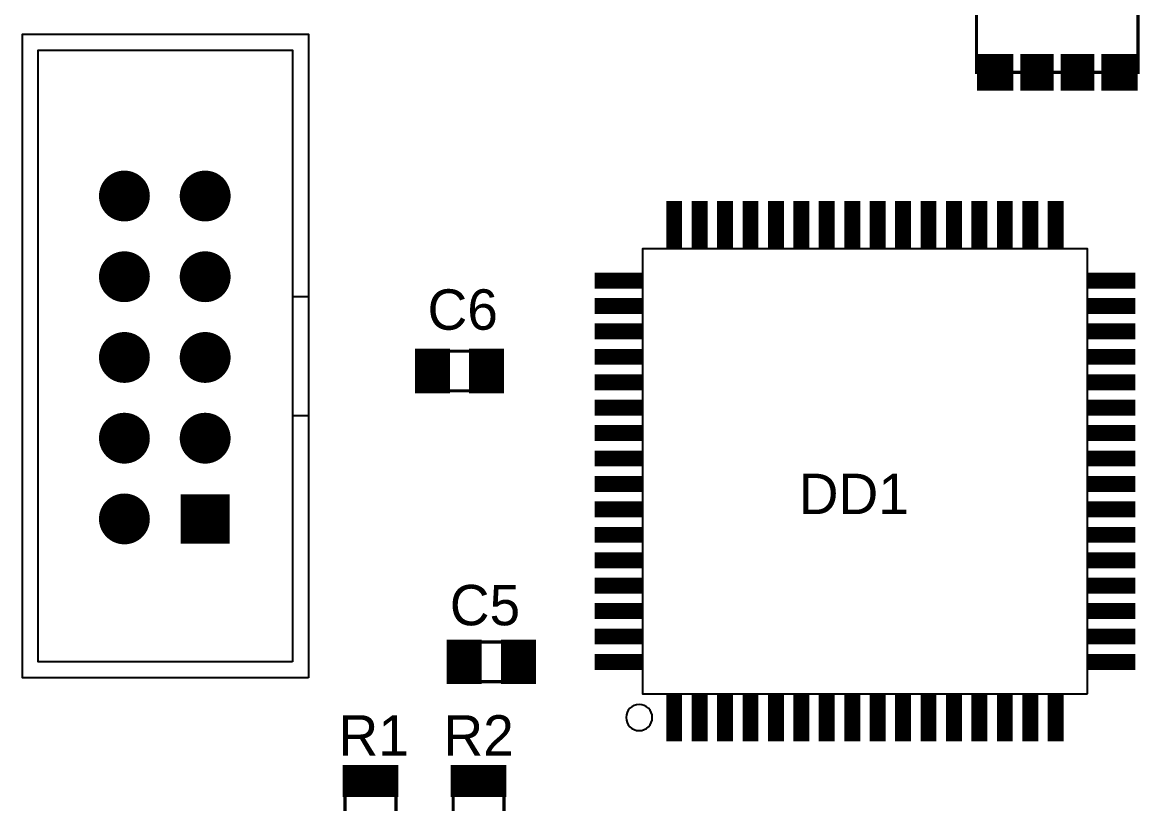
# Model space of a CAD drawing. Extents: x 25 to 880, y 8 to 306.
# Drawn here: x 113.61 to 157.53, y 163.38 to 194.11 of the extents above; entities that cross this region are included whole.
import ezdxf
from ezdxf.enums import TextEntityAlignment as Align

# ---------------------------------------------------------------- set-up
doc = ezdxf.new("R2010")
doc.units = 0
doc.header["$MEASUREMENT"] = 0
doc.layers.add('TOP', color=7, linetype='Continuous')
doc.layers.add('TOP_PIN', color=7, linetype='Continuous')

msp = doc.modelspace()

# ---------------------------------------------------------------- linework, layer by layer
at = {"layer": 'TOP', "const_width": 0.125}
for points in [[(151.1196, 196.1466), (157.4696, 196.1466), (157.4696, 192.1466), (151.1196, 192.1466)], [(132.0446, 181.1779), (132.0446, 179.6154), (129.5446, 179.6154), (129.5446, 181.1779)], [(133.2946, 169.7404), (133.2946, 168.1779), (130.7946, 168.1779), (130.7946, 169.7404)], [(128.2946, 160.4591), (126.2946, 160.4591), (126.2946, 164.3341), (128.2946, 164.3341)], [(132.5446, 160.4591), (130.5446, 160.4591), (130.5446, 164.3341), (132.5446, 164.3341)]]:
    msp.add_lwpolyline(points, close=True, dxfattribs=at)
at = {"layer": 'TOP'}
for points in [[(124.8571, 168.3304), (113.6071, 168.3304), (113.6071, 193.6429), (124.8571, 193.6429)], [(124.2321, 168.9554), (114.2321, 168.9554), (114.2321, 193.0179), (124.2321, 193.0179)], [(155.4821, 167.7054), (155.4821, 185.2054), (137.9821, 185.2054), (137.9821, 167.7054)], [(121.5921, 175.3654), (121.5921, 173.7754), (120.0021, 173.7754), (120.0021, 175.3654)]]:
    msp.add_lwpolyline(points, close=True, dxfattribs=at)
for points in [[(118.4121, 187.2904, 1), (116.8221, 187.2904, 1)], [(121.5921, 187.2904, 1), (120.0021, 187.2904, 1)], [(118.4121, 184.1104, 1), (116.8221, 184.1104, 1)], [(121.5921, 184.1104, 1), (120.0021, 184.1104, 1)], [(118.4121, 180.9304, 1), (116.8221, 180.9304, 1)], [(121.5921, 180.9304, 1), (120.0021, 180.9304, 1)], [(118.4121, 177.7504, 1), (116.8221, 177.7504, 1)], [(121.5921, 177.7504, 1), (120.0021, 177.7504, 1)], [(118.4121, 174.5704, 1), (116.8221, 174.5704, 1)], [(138.3721, 166.7679, 1), (137.3421, 166.7679, 1)]]:
    msp.add_lwpolyline(points, format="xyb", close=True, dxfattribs=at)
for points in [[(124.2321, 183.3304), (124.8571, 183.3304)], [(124.2321, 178.6429), (124.8571, 178.6429)]]:
    msp.add_lwpolyline(points, dxfattribs=at)
at = {"layer": 'TOP_PIN', "const_width": 0.125}
for points in [[(151.1946, 191.4904), (151.1946, 192.8029), (152.5071, 192.8029), (152.5071, 191.4904)], [(152.9071, 191.4904), (152.9071, 192.8029), (154.0946, 192.8029), (154.0946, 191.4904)], [(154.4946, 191.4904), (154.4946, 192.8029), (155.6821, 192.8029), (155.6821, 191.4904)], [(156.0821, 191.4904), (156.0821, 192.8029), (157.3946, 192.8029), (157.3946, 191.4904)], [(138.9821, 185.2679), (138.9821, 187.0179), (139.4821, 187.0179), (139.4821, 185.2679)], [(139.9821, 185.2679), (139.9821, 187.0179), (140.4821, 187.0179), (140.4821, 185.2679)], [(140.9821, 185.2679), (140.9821, 187.0179), (141.4821, 187.0179), (141.4821, 185.2679)], [(141.9821, 185.2679), (141.9821, 187.0179), (142.4821, 187.0179), (142.4821, 185.2679)], [(142.9821, 185.2679), (142.9821, 187.0179), (143.4821, 187.0179), (143.4821, 185.2679)], [(143.9821, 185.2679), (143.9821, 187.0179), (144.4821, 187.0179), (144.4821, 185.2679)], [(144.9821, 185.2679), (144.9821, 187.0179), (145.4821, 187.0179), (145.4821, 185.2679)], [(145.9821, 185.2679), (145.9821, 187.0179), (146.4821, 187.0179), (146.4821, 185.2679)], [(146.9821, 185.2679), (146.9821, 187.0179), (147.4821, 187.0179), (147.4821, 185.2679)], [(147.9821, 185.2679), (147.9821, 187.0179), (148.4821, 187.0179), (148.4821, 185.2679)], [(148.9821, 185.2679), (148.9821, 187.0179), (149.4821, 187.0179), (149.4821, 185.2679)], [(149.9821, 185.2679), (149.9821, 187.0179), (150.4821, 187.0179), (150.4821, 185.2679)], [(150.9821, 185.2679), (150.9821, 187.0179), (151.4821, 187.0179), (151.4821, 185.2679)], [(151.9821, 185.2679), (151.9821, 187.0179), (152.4821, 187.0179), (152.4821, 185.2679)], [(152.9821, 185.2679), (152.9821, 187.0179), (153.4821, 187.0179), (153.4821, 185.2679)], [(153.9821, 185.2679), (153.9821, 187.0179), (154.4821, 187.0179), (154.4821, 185.2679)], [(136.1696, 183.7054), (136.1696, 184.2054), (137.9196, 184.2054), (137.9196, 183.7054)], [(155.5446, 183.7054), (155.5446, 184.2054), (157.2946, 184.2054), (157.2946, 183.7054)], [(136.1696, 182.7054), (136.1696, 183.2054), (137.9196, 183.2054), (137.9196, 182.7054)], [(155.5446, 182.7054), (155.5446, 183.2054), (157.2946, 183.2054), (157.2946, 182.7054)], [(136.1696, 181.7054), (136.1696, 182.2054), (137.9196, 182.2054), (137.9196, 181.7054)], [(155.5446, 181.7054), (155.5446, 182.2054), (157.2946, 182.2054), (157.2946, 181.7054)], [(129.1071, 179.5841), (129.1071, 181.2091), (130.3571, 181.2091), (130.3571, 179.5841)], [(131.2321, 179.5841), (131.2321, 181.2091), (132.4821, 181.2091), (132.4821, 179.5841)], [(136.1696, 180.7054), (136.1696, 181.2054), (137.9196, 181.2054), (137.9196, 180.7054)], [(155.5446, 180.7054), (155.5446, 181.2054), (157.2946, 181.2054), (157.2946, 180.7054)], [(136.1696, 179.7054), (136.1696, 180.2054), (137.9196, 180.2054), (137.9196, 179.7054)], [(155.5446, 179.7054), (155.5446, 180.2054), (157.2946, 180.2054), (157.2946, 179.7054)], [(136.1696, 178.7054), (136.1696, 179.2054), (137.9196, 179.2054), (137.9196, 178.7054)], [(155.5446, 178.7054), (155.5446, 179.2054), (157.2946, 179.2054), (157.2946, 178.7054)], [(136.1696, 177.7054), (136.1696, 178.2054), (137.9196, 178.2054), (137.9196, 177.7054)], [(155.5446, 177.7054), (155.5446, 178.2054), (157.2946, 178.2054), (157.2946, 177.7054)], [(136.1696, 176.7054), (136.1696, 177.2054), (137.9196, 177.2054), (137.9196, 176.7054)], [(155.5446, 176.7054), (155.5446, 177.2054), (157.2946, 177.2054), (157.2946, 176.7054)], [(136.1696, 175.7054), (136.1696, 176.2054), (137.9196, 176.2054), (137.9196, 175.7054)], [(155.5446, 175.7054), (155.5446, 176.2054), (157.2946, 176.2054), (157.2946, 175.7054)], [(119.8884, 173.6741), (119.8884, 175.4866), (121.7009, 175.4866), (121.7009, 173.6741)], [(136.1696, 174.7054), (136.1696, 175.2054), (137.9196, 175.2054), (137.9196, 174.7054)], [(155.5446, 174.7054), (155.5446, 175.2054), (157.2946, 175.2054), (157.2946, 174.7054)], [(136.1696, 173.7054), (136.1696, 174.2054), (137.9196, 174.2054), (137.9196, 173.7054)], [(155.5446, 173.7054), (155.5446, 174.2054), (157.2946, 174.2054), (157.2946, 173.7054)], [(136.1696, 172.7054), (136.1696, 173.2054), (137.9196, 173.2054), (137.9196, 172.7054)], [(155.5446, 172.7054), (155.5446, 173.2054), (157.2946, 173.2054), (157.2946, 172.7054)], [(136.1696, 171.7054), (136.1696, 172.2054), (137.9196, 172.2054), (137.9196, 171.7054)], [(155.5446, 171.7054), (155.5446, 172.2054), (157.2946, 172.2054), (157.2946, 171.7054)], [(136.1696, 170.7054), (136.1696, 171.2054), (137.9196, 171.2054), (137.9196, 170.7054)], [(155.5446, 170.7054), (155.5446, 171.2054), (157.2946, 171.2054), (157.2946, 170.7054)], [(136.1696, 169.7054), (136.1696, 170.2054), (137.9196, 170.2054), (137.9196, 169.7054)], [(155.5446, 169.7054), (155.5446, 170.2054), (157.2946, 170.2054), (157.2946, 169.7054)], [(130.3571, 168.1466), (130.3571, 169.7716), (131.6071, 169.7716), (131.6071, 168.1466)], [(132.4821, 168.1466), (132.4821, 169.7716), (133.7321, 169.7716), (133.7321, 168.1466)], [(136.1696, 168.7054), (136.1696, 169.2054), (137.9196, 169.2054), (137.9196, 168.7054)], [(155.5446, 168.7054), (155.5446, 169.2054), (157.2946, 169.2054), (157.2946, 168.7054)], [(138.9821, 165.8929), (138.9821, 167.6429), (139.4821, 167.6429), (139.4821, 165.8929)], [(139.9821, 165.8929), (139.9821, 167.6429), (140.4821, 167.6429), (140.4821, 165.8929)], [(140.9821, 165.8929), (140.9821, 167.6429), (141.4821, 167.6429), (141.4821, 165.8929)], [(141.9821, 165.8929), (141.9821, 167.6429), (142.4821, 167.6429), (142.4821, 165.8929)], [(142.9821, 165.8929), (142.9821, 167.6429), (143.4821, 167.6429), (143.4821, 165.8929)], [(143.9821, 165.8929), (143.9821, 167.6429), (144.4821, 167.6429), (144.4821, 165.8929)], [(144.9821, 165.8929), (144.9821, 167.6429), (145.4821, 167.6429), (145.4821, 165.8929)], [(145.9821, 165.8929), (145.9821, 167.6429), (146.4821, 167.6429), (146.4821, 165.8929)], [(146.9821, 165.8929), (146.9821, 167.6429), (147.4821, 167.6429), (147.4821, 165.8929)], [(147.9821, 165.8929), (147.9821, 167.6429), (148.4821, 167.6429), (148.4821, 165.8929)], [(148.9821, 165.8929), (148.9821, 167.6429), (149.4821, 167.6429), (149.4821, 165.8929)], [(149.9821, 165.8929), (149.9821, 167.6429), (150.4821, 167.6429), (150.4821, 165.8929)], [(150.9821, 165.8929), (150.9821, 167.6429), (151.4821, 167.6429), (151.4821, 165.8929)], [(151.9821, 165.8929), (151.9821, 167.6429), (152.4821, 167.6429), (152.4821, 165.8929)], [(152.9821, 165.8929), (152.9821, 167.6429), (153.4821, 167.6429), (153.4821, 165.8929)], [(153.9821, 165.8929), (153.9821, 167.6429), (154.4821, 167.6429), (154.4821, 165.8929)], [(126.2634, 163.7091), (126.2634, 164.8341), (128.3259, 164.8341), (128.3259, 163.7091)], [(130.5134, 163.7091), (130.5134, 164.8341), (132.5759, 164.8341), (132.5759, 163.7091)]]:
    msp.add_lwpolyline(points, close=True, dxfattribs=at)
for points in [[(151.1946, 192.7679), (152.5071, 192.7679)], [(151.1946, 192.6429), (152.5071, 192.6429)], [(151.1946, 192.5179), (152.5071, 192.5179)], [(151.1946, 192.3929), (152.5071, 192.3929)], [(152.9071, 192.7679), (154.0946, 192.7679)], [(152.9071, 192.6429), (154.0946, 192.6429)], [(152.9071, 192.5179), (154.0946, 192.5179)], [(152.9071, 192.3929), (154.0946, 192.3929)], [(154.4946, 192.7679), (155.6821, 192.7679)], [(154.4946, 192.6429), (155.6821, 192.6429)], [(154.4946, 192.5179), (155.6821, 192.5179)], [(154.4946, 192.3929), (155.6821, 192.3929)], [(156.0821, 192.7679), (157.3946, 192.7679)], [(156.0821, 192.6429), (157.3946, 192.6429)], [(156.0821, 192.5179), (157.3946, 192.5179)], [(156.0821, 192.3929), (157.3946, 192.3929)], [(151.1946, 192.2679), (152.5071, 192.2679)], [(151.1946, 192.1429), (152.5071, 192.1429)], [(151.1946, 192.0179), (152.5071, 192.0179)], [(151.1946, 191.8929), (152.5071, 191.8929)], [(152.9071, 192.2679), (154.0946, 192.2679)], [(152.9071, 192.1429), (154.0946, 192.1429)], [(152.9071, 192.0179), (154.0946, 192.0179)], [(152.9071, 191.8929), (154.0946, 191.8929)], [(154.4946, 192.2679), (155.6821, 192.2679)], [(154.4946, 192.1429), (155.6821, 192.1429)], [(154.4946, 192.0179), (155.6821, 192.0179)], [(154.4946, 191.8929), (155.6821, 191.8929)], [(156.0821, 192.2679), (157.3946, 192.2679)], [(156.0821, 192.1429), (157.3946, 192.1429)], [(156.0821, 192.0179), (157.3946, 192.0179)], [(156.0821, 191.8929), (157.3946, 191.8929)], [(151.1946, 191.7679), (152.5071, 191.7679)], [(151.1946, 191.6429), (152.5071, 191.6429)], [(151.1946, 191.5179), (152.5071, 191.5179)], [(152.9071, 191.7679), (154.0946, 191.7679)], [(152.9071, 191.6429), (154.0946, 191.6429)], [(152.9071, 191.5179), (154.0946, 191.5179)], [(154.4946, 191.7679), (155.6821, 191.7679)], [(154.4946, 191.6429), (155.6821, 191.6429)], [(154.4946, 191.5179), (155.6821, 191.5179)], [(156.0821, 191.7679), (157.3946, 191.7679)], [(156.0821, 191.6429), (157.3946, 191.6429)], [(156.0821, 191.5179), (157.3946, 191.5179)], [(117.0409, 188.0179), (118.1984, 188.0179)], [(117.2534, 188.1429), (117.9859, 188.1429)], [(120.2159, 188.0179), (121.3734, 188.0179)], [(120.4284, 188.1429), (121.1609, 188.1429)], [(116.7134, 187.5179), (118.5259, 187.5179)], [(116.7559, 187.6429), (118.4834, 187.6429)], [(116.8196, 187.7679), (118.4196, 187.7679)], [(116.9109, 187.8929), (118.3284, 187.8929)], [(119.8884, 187.5179), (121.7009, 187.5179)], [(119.9309, 187.6429), (121.6584, 187.6429)], [(119.9946, 187.7679), (121.5946, 187.7679)], [(120.0859, 187.8929), (121.5034, 187.8929)], [(116.6834, 187.2679), (118.5559, 187.2679)], [(116.6896, 187.3929), (118.5496, 187.3929)], [(116.6934, 187.1429), (118.5459, 187.1429)], [(119.8584, 187.2679), (121.7309, 187.2679)], [(119.8646, 187.3929), (121.7246, 187.3929)], [(119.8684, 187.1429), (121.7209, 187.1429)], [(116.7196, 187.0179), (118.5196, 187.0179)], [(116.7671, 186.8929), (118.4721, 186.8929)], [(116.8346, 186.7679), (118.4046, 186.7679)], [(116.9334, 186.6429), (118.3059, 186.6429)], [(119.8946, 187.0179), (121.6946, 187.0179)], [(119.9421, 186.8929), (121.6471, 186.8929)], [(120.0096, 186.7679), (121.5796, 186.7679)], [(120.1084, 186.6429), (121.4809, 186.6429)], [(138.9821, 187.0179), (139.4821, 187.0179)], [(138.9821, 186.8929), (139.4821, 186.8929)], [(138.9821, 186.7679), (139.4821, 186.7679)], [(138.9821, 186.6429), (139.4821, 186.6429)], [(139.9821, 187.0179), (140.4821, 187.0179)], [(139.9821, 186.8929), (140.4821, 186.8929)], [(139.9821, 186.7679), (140.4821, 186.7679)], [(139.9821, 186.6429), (140.4821, 186.6429)], [(140.9821, 187.0179), (141.4821, 187.0179)], [(140.9821, 186.8929), (141.4821, 186.8929)], [(140.9821, 186.7679), (141.4821, 186.7679)], [(140.9821, 186.6429), (141.4821, 186.6429)], [(141.9821, 187.0179), (142.4821, 187.0179)], [(141.9821, 186.8929), (142.4821, 186.8929)], [(141.9821, 186.7679), (142.4821, 186.7679)], [(141.9821, 186.6429), (142.4821, 186.6429)], [(142.9821, 187.0179), (143.4821, 187.0179)], [(142.9821, 186.8929), (143.4821, 186.8929)], [(142.9821, 186.7679), (143.4821, 186.7679)], [(142.9821, 186.6429), (143.4821, 186.6429)], [(143.9821, 187.0179), (144.4821, 187.0179)], [(143.9821, 186.8929), (144.4821, 186.8929)], [(143.9821, 186.7679), (144.4821, 186.7679)], [(143.9821, 186.6429), (144.4821, 186.6429)], [(144.9821, 187.0179), (145.4821, 187.0179)], [(144.9821, 186.8929), (145.4821, 186.8929)], [(144.9821, 186.7679), (145.4821, 186.7679)], [(144.9821, 186.6429), (145.4821, 186.6429)], [(145.9821, 187.0179), (146.4821, 187.0179)], [(145.9821, 186.8929), (146.4821, 186.8929)], [(145.9821, 186.7679), (146.4821, 186.7679)], [(145.9821, 186.6429), (146.4821, 186.6429)], [(146.9821, 187.0179), (147.4821, 187.0179)], [(146.9821, 186.8929), (147.4821, 186.8929)], [(146.9821, 186.7679), (147.4821, 186.7679)], [(146.9821, 186.6429), (147.4821, 186.6429)], [(147.9821, 187.0179), (148.4821, 187.0179)], [(147.9821, 186.8929), (148.4821, 186.8929)], [(147.9821, 186.7679), (148.4821, 186.7679)], [(147.9821, 186.6429), (148.4821, 186.6429)], [(148.9821, 187.0179), (149.4821, 187.0179)], [(148.9821, 186.8929), (149.4821, 186.8929)], [(148.9821, 186.7679), (149.4821, 186.7679)], [(148.9821, 186.6429), (149.4821, 186.6429)], [(149.9821, 187.0179), (150.4821, 187.0179)], [(149.9821, 186.8929), (150.4821, 186.8929)], [(149.9821, 186.7679), (150.4821, 186.7679)], [(149.9821, 186.6429), (150.4821, 186.6429)], [(150.9821, 187.0179), (151.4821, 187.0179)], [(150.9821, 186.8929), (151.4821, 186.8929)], [(150.9821, 186.7679), (151.4821, 186.7679)], [(150.9821, 186.6429), (151.4821, 186.6429)], [(151.9821, 187.0179), (152.4821, 187.0179)], [(151.9821, 186.8929), (152.4821, 186.8929)], [(151.9821, 186.7679), (152.4821, 186.7679)], [(151.9821, 186.6429), (152.4821, 186.6429)], [(152.9821, 187.0179), (153.4821, 187.0179)], [(152.9821, 186.8929), (153.4821, 186.8929)], [(152.9821, 186.7679), (153.4821, 186.7679)], [(152.9821, 186.6429), (153.4821, 186.6429)], [(153.9821, 187.0179), (154.4821, 187.0179)], [(153.9821, 186.8929), (154.4821, 186.8929)], [(153.9821, 186.7679), (154.4821, 186.7679)], [(153.9821, 186.6429), (154.4821, 186.6429)], [(117.0746, 186.5179), (118.1646, 186.5179)], [(117.3184, 186.3929), (117.9209, 186.3929)], [(120.2496, 186.5179), (121.3396, 186.5179)], [(120.4934, 186.3929), (121.0959, 186.3929)], [(138.9821, 186.5179), (139.4821, 186.5179)], [(138.9821, 186.3929), (139.4821, 186.3929)], [(138.9821, 186.2679), (139.4821, 186.2679)], [(139.9821, 186.5179), (140.4821, 186.5179)], [(139.9821, 186.3929), (140.4821, 186.3929)], [(139.9821, 186.2679), (140.4821, 186.2679)], [(140.9821, 186.5179), (141.4821, 186.5179)], [(140.9821, 186.3929), (141.4821, 186.3929)], [(140.9821, 186.2679), (141.4821, 186.2679)], [(141.9821, 186.5179), (142.4821, 186.5179)], [(141.9821, 186.3929), (142.4821, 186.3929)], [(141.9821, 186.2679), (142.4821, 186.2679)], [(142.9821, 186.5179), (143.4821, 186.5179)], [(142.9821, 186.3929), (143.4821, 186.3929)], [(142.9821, 186.2679), (143.4821, 186.2679)], [(143.9821, 186.5179), (144.4821, 186.5179)], [(143.9821, 186.3929), (144.4821, 186.3929)], [(143.9821, 186.2679), (144.4821, 186.2679)], [(144.9821, 186.5179), (145.4821, 186.5179)], [(144.9821, 186.3929), (145.4821, 186.3929)], [(144.9821, 186.2679), (145.4821, 186.2679)], [(145.9821, 186.5179), (146.4821, 186.5179)], [(145.9821, 186.3929), (146.4821, 186.3929)], [(145.9821, 186.2679), (146.4821, 186.2679)], [(146.9821, 186.5179), (147.4821, 186.5179)], [(146.9821, 186.3929), (147.4821, 186.3929)], [(146.9821, 186.2679), (147.4821, 186.2679)], [(147.9821, 186.5179), (148.4821, 186.5179)], [(147.9821, 186.3929), (148.4821, 186.3929)], [(147.9821, 186.2679), (148.4821, 186.2679)], [(148.9821, 186.5179), (149.4821, 186.5179)], [(148.9821, 186.3929), (149.4821, 186.3929)], [(148.9821, 186.2679), (149.4821, 186.2679)], [(149.9821, 186.5179), (150.4821, 186.5179)], [(149.9821, 186.3929), (150.4821, 186.3929)], [(149.9821, 186.2679), (150.4821, 186.2679)], [(150.9821, 186.5179), (151.4821, 186.5179)], [(150.9821, 186.3929), (151.4821, 186.3929)], [(150.9821, 186.2679), (151.4821, 186.2679)], [(151.9821, 186.5179), (152.4821, 186.5179)], [(151.9821, 186.3929), (152.4821, 186.3929)], [(151.9821, 186.2679), (152.4821, 186.2679)], [(152.9821, 186.5179), (153.4821, 186.5179)], [(152.9821, 186.3929), (153.4821, 186.3929)], [(152.9821, 186.2679), (153.4821, 186.2679)], [(153.9821, 186.5179), (154.4821, 186.5179)], [(153.9821, 186.3929), (154.4821, 186.3929)], [(153.9821, 186.2679), (154.4821, 186.2679)], [(138.9821, 186.1429), (139.4821, 186.1429)], [(138.9821, 186.0179), (139.4821, 186.0179)], [(138.9821, 185.8929), (139.4821, 185.8929)], [(138.9821, 185.7679), (139.4821, 185.7679)], [(139.9821, 186.1429), (140.4821, 186.1429)], [(139.9821, 186.0179), (140.4821, 186.0179)], [(139.9821, 185.8929), (140.4821, 185.8929)], [(139.9821, 185.7679), (140.4821, 185.7679)], [(140.9821, 186.1429), (141.4821, 186.1429)], [(140.9821, 186.0179), (141.4821, 186.0179)], [(140.9821, 185.8929), (141.4821, 185.8929)], [(140.9821, 185.7679), (141.4821, 185.7679)], [(141.9821, 186.1429), (142.4821, 186.1429)], [(141.9821, 186.0179), (142.4821, 186.0179)], [(141.9821, 185.8929), (142.4821, 185.8929)], [(141.9821, 185.7679), (142.4821, 185.7679)], [(142.9821, 186.1429), (143.4821, 186.1429)], [(142.9821, 186.0179), (143.4821, 186.0179)], [(142.9821, 185.8929), (143.4821, 185.8929)], [(142.9821, 185.7679), (143.4821, 185.7679)], [(143.9821, 186.1429), (144.4821, 186.1429)], [(143.9821, 186.0179), (144.4821, 186.0179)], [(143.9821, 185.8929), (144.4821, 185.8929)], [(143.9821, 185.7679), (144.4821, 185.7679)], [(144.9821, 186.1429), (145.4821, 186.1429)], [(144.9821, 186.0179), (145.4821, 186.0179)], [(144.9821, 185.8929), (145.4821, 185.8929)], [(144.9821, 185.7679), (145.4821, 185.7679)], [(145.9821, 186.1429), (146.4821, 186.1429)], [(145.9821, 186.0179), (146.4821, 186.0179)], [(145.9821, 185.8929), (146.4821, 185.8929)], [(145.9821, 185.7679), (146.4821, 185.7679)], [(146.9821, 186.1429), (147.4821, 186.1429)], [(146.9821, 186.0179), (147.4821, 186.0179)], [(146.9821, 185.8929), (147.4821, 185.8929)], [(146.9821, 185.7679), (147.4821, 185.7679)], [(147.9821, 186.1429), (148.4821, 186.1429)], [(147.9821, 186.0179), (148.4821, 186.0179)], [(147.9821, 185.8929), (148.4821, 185.8929)], [(147.9821, 185.7679), (148.4821, 185.7679)], [(148.9821, 186.1429), (149.4821, 186.1429)], [(148.9821, 186.0179), (149.4821, 186.0179)], [(148.9821, 185.8929), (149.4821, 185.8929)], [(148.9821, 185.7679), (149.4821, 185.7679)], [(149.9821, 186.1429), (150.4821, 186.1429)], [(149.9821, 186.0179), (150.4821, 186.0179)], [(149.9821, 185.8929), (150.4821, 185.8929)], [(149.9821, 185.7679), (150.4821, 185.7679)], [(150.9821, 186.1429), (151.4821, 186.1429)], [(150.9821, 186.0179), (151.4821, 186.0179)], [(150.9821, 185.8929), (151.4821, 185.8929)], [(150.9821, 185.7679), (151.4821, 185.7679)], [(151.9821, 186.1429), (152.4821, 186.1429)], [(151.9821, 186.0179), (152.4821, 186.0179)], [(151.9821, 185.8929), (152.4821, 185.8929)], [(151.9821, 185.7679), (152.4821, 185.7679)], [(152.9821, 186.1429), (153.4821, 186.1429)], [(152.9821, 186.0179), (153.4821, 186.0179)], [(152.9821, 185.8929), (153.4821, 185.8929)], [(152.9821, 185.7679), (153.4821, 185.7679)], [(153.9821, 186.1429), (154.4821, 186.1429)], [(153.9821, 186.0179), (154.4821, 186.0179)], [(153.9821, 185.8929), (154.4821, 185.8929)], [(153.9821, 185.7679), (154.4821, 185.7679)], [(138.9821, 185.6429), (139.4821, 185.6429)], [(138.9821, 185.5179), (139.4821, 185.5179)], [(138.9821, 185.3929), (139.4821, 185.3929)], [(139.9821, 185.6429), (140.4821, 185.6429)], [(139.9821, 185.5179), (140.4821, 185.5179)], [(139.9821, 185.3929), (140.4821, 185.3929)], [(140.9821, 185.6429), (141.4821, 185.6429)], [(140.9821, 185.5179), (141.4821, 185.5179)], [(140.9821, 185.3929), (141.4821, 185.3929)], [(141.9821, 185.6429), (142.4821, 185.6429)], [(141.9821, 185.5179), (142.4821, 185.5179)], [(141.9821, 185.3929), (142.4821, 185.3929)], [(142.9821, 185.6429), (143.4821, 185.6429)], [(142.9821, 185.5179), (143.4821, 185.5179)], [(142.9821, 185.3929), (143.4821, 185.3929)], [(143.9821, 185.6429), (144.4821, 185.6429)], [(143.9821, 185.5179), (144.4821, 185.5179)], [(143.9821, 185.3929), (144.4821, 185.3929)], [(144.9821, 185.6429), (145.4821, 185.6429)], [(144.9821, 185.5179), (145.4821, 185.5179)], [(144.9821, 185.3929), (145.4821, 185.3929)], [(145.9821, 185.6429), (146.4821, 185.6429)], [(145.9821, 185.5179), (146.4821, 185.5179)], [(145.9821, 185.3929), (146.4821, 185.3929)], [(146.9821, 185.6429), (147.4821, 185.6429)], [(146.9821, 185.5179), (147.4821, 185.5179)], [(146.9821, 185.3929), (147.4821, 185.3929)], [(147.9821, 185.6429), (148.4821, 185.6429)], [(147.9821, 185.5179), (148.4821, 185.5179)], [(147.9821, 185.3929), (148.4821, 185.3929)], [(148.9821, 185.6429), (149.4821, 185.6429)], [(148.9821, 185.5179), (149.4821, 185.5179)], [(148.9821, 185.3929), (149.4821, 185.3929)], [(149.9821, 185.6429), (150.4821, 185.6429)], [(149.9821, 185.5179), (150.4821, 185.5179)], [(149.9821, 185.3929), (150.4821, 185.3929)], [(150.9821, 185.6429), (151.4821, 185.6429)], [(150.9821, 185.5179), (151.4821, 185.5179)], [(150.9821, 185.3929), (151.4821, 185.3929)], [(151.9821, 185.6429), (152.4821, 185.6429)], [(151.9821, 185.5179), (152.4821, 185.5179)], [(151.9821, 185.3929), (152.4821, 185.3929)], [(152.9821, 185.6429), (153.4821, 185.6429)], [(152.9821, 185.5179), (153.4821, 185.5179)], [(152.9821, 185.3929), (153.4821, 185.3929)], [(153.9821, 185.6429), (154.4821, 185.6429)], [(153.9821, 185.5179), (154.4821, 185.5179)], [(153.9821, 185.3929), (154.4821, 185.3929)], [(117.1121, 184.8929), (118.1271, 184.8929)], [(117.4046, 185.0179), (117.8346, 185.0179)], [(120.2871, 184.8929), (121.3021, 184.8929)], [(120.5796, 185.0179), (121.0096, 185.0179)], [(138.9821, 185.2679), (139.4821, 185.2679)], [(139.9821, 185.2679), (140.4821, 185.2679)], [(140.9821, 185.2679), (141.4821, 185.2679)], [(141.9821, 185.2679), (142.4821, 185.2679)], [(142.9821, 185.2679), (143.4821, 185.2679)], [(143.9821, 185.2679), (144.4821, 185.2679)], [(144.9821, 185.2679), (145.4821, 185.2679)], [(145.9821, 185.2679), (146.4821, 185.2679)], [(146.9821, 185.2679), (147.4821, 185.2679)], [(147.9821, 185.2679), (148.4821, 185.2679)], [(148.9821, 185.2679), (149.4821, 185.2679)], [(149.9821, 185.2679), (150.4821, 185.2679)], [(150.9821, 185.2679), (151.4821, 185.2679)], [(151.9821, 185.2679), (152.4821, 185.2679)], [(152.9821, 185.2679), (153.4821, 185.2679)], [(153.9821, 185.2679), (154.4821, 185.2679)], [(116.7784, 184.5179), (118.4609, 184.5179)], [(116.8521, 184.6429), (118.3871, 184.6429)], [(116.9571, 184.7679), (118.2821, 184.7679)], [(119.9534, 184.5179), (121.6359, 184.5179)], [(120.0271, 184.6429), (121.5621, 184.6429)], [(120.1321, 184.7679), (121.4571, 184.7679)], [(116.6834, 184.1429), (118.5559, 184.1429)], [(116.6871, 184.0179), (118.5521, 184.0179)], [(116.6971, 184.2679), (118.5421, 184.2679)], [(116.7284, 184.3929), (118.5109, 184.3929)], [(119.8584, 184.1429), (121.7309, 184.1429)], [(119.8621, 184.0179), (121.7271, 184.0179)], [(119.8721, 184.2679), (121.7171, 184.2679)], [(119.9034, 184.3929), (121.6859, 184.3929)], [(136.1696, 184.1429), (137.9196, 184.1429)], [(136.1696, 184.0179), (137.9196, 184.0179)], [(155.5446, 184.1429), (157.2946, 184.1429)], [(155.5446, 184.0179), (157.2946, 184.0179)], [(116.7071, 183.8929), (118.5321, 183.8929)], [(116.7459, 183.7679), (118.4934, 183.7679)], [(116.8046, 183.6429), (118.4346, 183.6429)], [(119.8821, 183.8929), (121.7071, 183.8929)], [(119.9209, 183.7679), (121.6684, 183.7679)], [(119.9796, 183.6429), (121.6096, 183.6429)], [(136.1696, 183.8929), (137.9196, 183.8929)], [(136.1696, 183.7679), (137.9196, 183.7679)], [(155.5446, 183.8929), (157.2946, 183.8929)], [(155.5446, 183.7679), (157.2946, 183.7679)], [(116.8896, 183.5179), (118.3496, 183.5179)], [(117.0109, 183.3929), (118.2284, 183.3929)], [(117.1984, 183.2679), (118.0409, 183.2679)], [(120.0646, 183.5179), (121.5246, 183.5179)], [(120.1859, 183.3929), (121.4034, 183.3929)], [(120.3734, 183.2679), (121.2159, 183.2679)], [(136.1696, 183.1429), (137.9196, 183.1429)], [(155.5446, 183.1429), (157.2946, 183.1429)], [(136.1696, 183.0179), (137.9196, 183.0179)], [(136.1696, 182.8929), (137.9196, 182.8929)], [(136.1696, 182.7679), (137.9196, 182.7679)], [(155.5446, 183.0179), (157.2946, 183.0179)], [(155.5446, 182.8929), (157.2946, 182.8929)], [(155.5446, 182.7679), (157.2946, 182.7679)], [(136.1696, 182.1429), (137.9196, 182.1429)], [(136.1696, 182.0179), (137.9196, 182.0179)], [(136.1696, 181.8929), (137.9196, 181.8929)], [(155.5446, 182.1429), (157.2946, 182.1429)], [(155.5446, 182.0179), (157.2946, 182.0179)], [(155.5446, 181.8929), (157.2946, 181.8929)], [(116.8046, 181.3929), (118.4346, 181.3929)], [(116.8896, 181.5179), (118.3496, 181.5179)], [(117.0109, 181.6429), (118.2284, 181.6429)], [(117.1984, 181.7679), (118.0409, 181.7679)], [(119.9796, 181.3929), (121.6096, 181.3929)], [(120.0646, 181.5179), (121.5246, 181.5179)], [(120.1859, 181.6429), (121.4034, 181.6429)], [(120.3734, 181.7679), (121.2159, 181.7679)], [(136.1696, 181.7679), (137.9196, 181.7679)], [(155.5446, 181.7679), (157.2946, 181.7679)], [(116.6871, 181.0179), (118.5521, 181.0179)], [(116.7071, 181.1429), (118.5321, 181.1429)], [(116.7459, 181.2679), (118.4934, 181.2679)], [(119.8621, 181.0179), (121.7271, 181.0179)], [(119.8821, 181.1429), (121.7071, 181.1429)], [(119.9209, 181.2679), (121.6684, 181.2679)], [(129.1071, 181.1429), (130.3571, 181.1429)], [(129.1071, 181.0179), (130.3571, 181.0179)], [(131.2321, 181.1429), (132.4821, 181.1429)], [(131.2321, 181.0179), (132.4821, 181.0179)], [(136.1696, 181.1429), (137.9196, 181.1429)], [(136.1696, 181.0179), (137.9196, 181.0179)], [(155.5446, 181.1429), (157.2946, 181.1429)], [(155.5446, 181.0179), (157.2946, 181.0179)], [(116.6834, 180.8929), (118.5559, 180.8929)], [(116.6971, 180.7679), (118.5421, 180.7679)], [(116.7284, 180.6429), (118.5109, 180.6429)], [(116.7784, 180.5179), (118.4609, 180.5179)], [(119.8584, 180.8929), (121.7309, 180.8929)], [(119.8721, 180.7679), (121.7171, 180.7679)], [(119.9034, 180.6429), (121.6859, 180.6429)], [(119.9534, 180.5179), (121.6359, 180.5179)], [(129.1071, 180.8929), (130.3571, 180.8929)], [(129.1071, 180.7679), (130.3571, 180.7679)], [(129.1071, 180.6429), (130.3571, 180.6429)], [(129.1071, 180.5179), (130.3571, 180.5179)], [(131.2321, 180.8929), (132.4821, 180.8929)], [(131.2321, 180.7679), (132.4821, 180.7679)], [(131.2321, 180.6429), (132.4821, 180.6429)], [(131.2321, 180.5179), (132.4821, 180.5179)], [(136.1696, 180.8929), (137.9196, 180.8929)], [(136.1696, 180.7679), (137.9196, 180.7679)], [(155.5446, 180.8929), (157.2946, 180.8929)], [(155.5446, 180.7679), (157.2946, 180.7679)], [(116.8521, 180.3929), (118.3871, 180.3929)], [(116.9571, 180.2679), (118.2821, 180.2679)], [(117.1121, 180.1429), (118.1271, 180.1429)], [(120.0271, 180.3929), (121.5621, 180.3929)], [(120.1321, 180.2679), (121.4571, 180.2679)], [(120.2871, 180.1429), (121.3021, 180.1429)], [(129.1071, 180.3929), (130.3571, 180.3929)], [(129.1071, 180.2679), (130.3571, 180.2679)], [(129.1071, 180.1429), (130.3571, 180.1429)], [(131.2321, 180.3929), (132.4821, 180.3929)], [(131.2321, 180.2679), (132.4821, 180.2679)], [(131.2321, 180.1429), (132.4821, 180.1429)], [(136.1696, 180.1429), (137.9196, 180.1429)], [(155.5446, 180.1429), (157.2946, 180.1429)], [(117.4046, 180.0179), (117.8346, 180.0179)], [(120.5796, 180.0179), (121.0096, 180.0179)], [(129.1071, 180.0179), (130.3571, 180.0179)], [(129.1071, 179.8929), (130.3571, 179.8929)], [(129.1071, 179.7679), (130.3571, 179.7679)], [(129.1071, 179.6429), (130.3571, 179.6429)], [(131.2321, 180.0179), (132.4821, 180.0179)], [(131.2321, 179.8929), (132.4821, 179.8929)], [(131.2321, 179.7679), (132.4821, 179.7679)], [(131.2321, 179.6429), (132.4821, 179.6429)], [(136.1696, 180.0179), (137.9196, 180.0179)], [(136.1696, 179.8929), (137.9196, 179.8929)], [(136.1696, 179.7679), (137.9196, 179.7679)], [(155.5446, 180.0179), (157.2946, 180.0179)], [(155.5446, 179.8929), (157.2946, 179.8929)], [(155.5446, 179.7679), (157.2946, 179.7679)], [(136.1696, 179.1429), (137.9196, 179.1429)], [(136.1696, 179.0179), (137.9196, 179.0179)], [(136.1696, 178.8929), (137.9196, 178.8929)], [(136.1696, 178.7679), (137.9196, 178.7679)], [(155.5446, 179.1429), (157.2946, 179.1429)], [(155.5446, 179.0179), (157.2946, 179.0179)], [(155.5446, 178.8929), (157.2946, 178.8929)], [(155.5446, 178.7679), (157.2946, 178.7679)], [(116.9334, 178.3929), (118.3059, 178.3929)], [(117.0746, 178.5179), (118.1646, 178.5179)], [(117.3184, 178.6429), (117.9209, 178.6429)], [(120.1084, 178.3929), (121.4809, 178.3929)], [(120.2496, 178.5179), (121.3396, 178.5179)], [(120.4934, 178.6429), (121.0959, 178.6429)], [(116.6934, 177.8929), (118.5459, 177.8929)], [(116.7196, 178.0179), (118.5196, 178.0179)], [(116.7671, 178.1429), (118.4721, 178.1429)], [(116.8346, 178.2679), (118.4046, 178.2679)], [(119.8684, 177.8929), (121.7209, 177.8929)], [(119.8946, 178.0179), (121.6946, 178.0179)], [(119.9421, 178.1429), (121.6471, 178.1429)], [(120.0096, 178.2679), (121.5796, 178.2679)], [(136.1696, 178.1429), (137.9196, 178.1429)], [(136.1696, 178.0179), (137.9196, 178.0179)], [(136.1696, 177.8929), (137.9196, 177.8929)], [(155.5446, 178.1429), (157.2946, 178.1429)], [(155.5446, 178.0179), (157.2946, 178.0179)], [(155.5446, 177.8929), (157.2946, 177.8929)], [(116.6834, 177.7679), (118.5559, 177.7679)], [(116.6896, 177.6429), (118.5496, 177.6429)], [(116.7134, 177.5179), (118.5259, 177.5179)], [(119.8584, 177.7679), (121.7309, 177.7679)], [(119.8646, 177.6429), (121.7246, 177.6429)], [(119.8884, 177.5179), (121.7009, 177.5179)], [(136.1696, 177.7679), (137.9196, 177.7679)], [(155.5446, 177.7679), (157.2946, 177.7679)], [(116.7559, 177.3929), (118.4834, 177.3929)], [(116.8196, 177.2679), (118.4196, 177.2679)], [(116.9109, 177.1429), (118.3284, 177.1429)], [(117.0409, 177.0179), (118.1984, 177.0179)], [(119.9309, 177.3929), (121.6584, 177.3929)], [(119.9946, 177.2679), (121.5946, 177.2679)], [(120.0859, 177.1429), (121.5034, 177.1429)], [(120.2159, 177.0179), (121.3734, 177.0179)], [(136.1696, 177.1429), (137.9196, 177.1429)], [(136.1696, 177.0179), (137.9196, 177.0179)], [(155.5446, 177.1429), (157.2946, 177.1429)], [(155.5446, 177.0179), (157.2946, 177.0179)], [(117.2534, 176.8929), (117.9859, 176.8929)], [(120.4284, 176.8929), (121.1609, 176.8929)], [(136.1696, 176.8929), (137.9196, 176.8929)], [(136.1696, 176.7679), (137.9196, 176.7679)], [(155.5446, 176.8929), (157.2946, 176.8929)], [(155.5446, 176.7679), (157.2946, 176.7679)], [(136.1696, 176.1429), (137.9196, 176.1429)], [(155.5446, 176.1429), (157.2946, 176.1429)], [(136.1696, 176.0179), (137.9196, 176.0179)], [(136.1696, 175.8929), (137.9196, 175.8929)], [(136.1696, 175.7679), (137.9196, 175.7679)], [(155.5446, 176.0179), (157.2946, 176.0179)], [(155.5446, 175.8929), (157.2946, 175.8929)], [(155.5446, 175.7679), (157.2946, 175.7679)], [(116.9834, 175.2679), (118.2559, 175.2679)], [(117.1521, 175.3929), (118.0871, 175.3929)], [(119.8884, 175.3929), (121.7009, 175.3929)], [(119.8884, 175.2679), (121.7009, 175.2679)], [(116.7021, 174.7679), (118.5371, 174.7679)], [(116.7359, 174.8929), (118.5034, 174.8929)], [(116.7909, 175.0179), (118.4484, 175.0179)], [(116.8696, 175.1429), (118.3696, 175.1429)], [(119.8884, 175.1429), (121.7009, 175.1429)], [(119.8884, 175.0179), (121.7009, 175.0179)], [(119.8884, 174.8929), (121.7009, 174.8929)], [(119.8884, 174.7679), (121.7009, 174.7679)], [(136.1696, 175.1429), (137.9196, 175.1429)], [(136.1696, 175.0179), (137.9196, 175.0179)], [(136.1696, 174.8929), (137.9196, 174.8929)], [(136.1696, 174.7679), (137.9196, 174.7679)], [(155.5446, 175.1429), (157.2946, 175.1429)], [(155.5446, 175.0179), (157.2946, 175.0179)], [(155.5446, 174.8929), (157.2946, 174.8929)], [(155.5446, 174.7679), (157.2946, 174.7679)], [(116.6846, 174.6429), (118.5546, 174.6429)], [(116.6846, 174.5179), (118.5546, 174.5179)], [(116.7021, 174.3929), (118.5371, 174.3929)], [(119.8884, 174.6429), (121.7009, 174.6429)], [(119.8884, 174.5179), (121.7009, 174.5179)], [(119.8884, 174.3929), (121.7009, 174.3929)], [(116.7359, 174.2679), (118.5034, 174.2679)], [(116.7909, 174.1429), (118.4484, 174.1429)], [(116.8696, 174.0179), (118.3696, 174.0179)], [(116.9834, 173.8929), (118.2559, 173.8929)], [(119.8884, 174.2679), (121.7009, 174.2679)], [(119.8884, 174.1429), (121.7009, 174.1429)], [(119.8884, 174.0179), (121.7009, 174.0179)], [(119.8884, 173.8929), (121.7009, 173.8929)], [(136.1696, 174.1429), (137.9196, 174.1429)], [(136.1696, 174.0179), (137.9196, 174.0179)], [(136.1696, 173.8929), (137.9196, 173.8929)], [(155.5446, 174.1429), (157.2946, 174.1429)], [(155.5446, 174.0179), (157.2946, 174.0179)], [(155.5446, 173.8929), (157.2946, 173.8929)], [(117.1521, 173.7679), (118.0871, 173.7679)], [(119.8884, 173.7679), (121.7009, 173.7679)], [(136.1696, 173.7679), (137.9196, 173.7679)], [(155.5446, 173.7679), (157.2946, 173.7679)], [(136.1696, 173.1429), (137.9196, 173.1429)], [(136.1696, 173.0179), (137.9196, 173.0179)], [(155.5446, 173.1429), (157.2946, 173.1429)], [(155.5446, 173.0179), (157.2946, 173.0179)], [(136.1696, 172.8929), (137.9196, 172.8929)], [(136.1696, 172.7679), (137.9196, 172.7679)], [(155.5446, 172.8929), (157.2946, 172.8929)], [(155.5446, 172.7679), (157.2946, 172.7679)], [(136.1696, 172.1429), (137.9196, 172.1429)], [(155.5446, 172.1429), (157.2946, 172.1429)], [(136.1696, 172.0179), (137.9196, 172.0179)], [(136.1696, 171.8929), (137.9196, 171.8929)], [(136.1696, 171.7679), (137.9196, 171.7679)], [(155.5446, 172.0179), (157.2946, 172.0179)], [(155.5446, 171.8929), (157.2946, 171.8929)], [(155.5446, 171.7679), (157.2946, 171.7679)], [(136.1696, 171.1429), (137.9196, 171.1429)], [(136.1696, 171.0179), (137.9196, 171.0179)], [(136.1696, 170.8929), (137.9196, 170.8929)], [(155.5446, 171.1429), (157.2946, 171.1429)], [(155.5446, 171.0179), (157.2946, 171.0179)], [(155.5446, 170.8929), (157.2946, 170.8929)], [(136.1696, 170.7679), (137.9196, 170.7679)], [(155.5446, 170.7679), (157.2946, 170.7679)], [(136.1696, 170.1429), (137.9196, 170.1429)], [(136.1696, 170.0179), (137.9196, 170.0179)], [(155.5446, 170.1429), (157.2946, 170.1429)], [(155.5446, 170.0179), (157.2946, 170.0179)], [(130.3571, 169.7679), (131.6071, 169.7679)], [(130.3571, 169.6429), (131.6071, 169.6429)], [(130.3571, 169.5179), (131.6071, 169.5179)], [(132.4821, 169.7679), (133.7321, 169.7679)], [(132.4821, 169.6429), (133.7321, 169.6429)], [(132.4821, 169.5179), (133.7321, 169.5179)], [(136.1696, 169.8929), (137.9196, 169.8929)], [(136.1696, 169.7679), (137.9196, 169.7679)], [(155.5446, 169.8929), (157.2946, 169.8929)], [(155.5446, 169.7679), (157.2946, 169.7679)], [(130.3571, 169.3929), (131.6071, 169.3929)], [(130.3571, 169.2679), (131.6071, 169.2679)], [(130.3571, 169.1429), (131.6071, 169.1429)], [(132.4821, 169.3929), (133.7321, 169.3929)], [(132.4821, 169.2679), (133.7321, 169.2679)], [(132.4821, 169.1429), (133.7321, 169.1429)], [(136.1696, 169.1429), (137.9196, 169.1429)], [(155.5446, 169.1429), (157.2946, 169.1429)], [(130.3571, 169.0179), (131.6071, 169.0179)], [(130.3571, 168.8929), (131.6071, 168.8929)], [(130.3571, 168.7679), (131.6071, 168.7679)], [(130.3571, 168.6429), (131.6071, 168.6429)], [(132.4821, 169.0179), (133.7321, 169.0179)], [(132.4821, 168.8929), (133.7321, 168.8929)], [(132.4821, 168.7679), (133.7321, 168.7679)], [(132.4821, 168.6429), (133.7321, 168.6429)], [(136.1696, 169.0179), (137.9196, 169.0179)], [(136.1696, 168.8929), (137.9196, 168.8929)], [(136.1696, 168.7679), (137.9196, 168.7679)], [(155.5446, 169.0179), (157.2946, 169.0179)], [(155.5446, 168.8929), (157.2946, 168.8929)], [(155.5446, 168.7679), (157.2946, 168.7679)], [(130.3571, 168.5179), (131.6071, 168.5179)], [(130.3571, 168.3929), (131.6071, 168.3929)], [(130.3571, 168.2679), (131.6071, 168.2679)], [(132.4821, 168.5179), (133.7321, 168.5179)], [(132.4821, 168.3929), (133.7321, 168.3929)], [(132.4821, 168.2679), (133.7321, 168.2679)], [(138.9821, 167.6429), (139.4821, 167.6429)], [(138.9821, 167.5179), (139.4821, 167.5179)], [(138.9821, 167.3929), (139.4821, 167.3929)], [(139.9821, 167.6429), (140.4821, 167.6429)], [(139.9821, 167.5179), (140.4821, 167.5179)], [(139.9821, 167.3929), (140.4821, 167.3929)], [(140.9821, 167.6429), (141.4821, 167.6429)], [(140.9821, 167.5179), (141.4821, 167.5179)], [(140.9821, 167.3929), (141.4821, 167.3929)], [(141.9821, 167.6429), (142.4821, 167.6429)], [(141.9821, 167.5179), (142.4821, 167.5179)], [(141.9821, 167.3929), (142.4821, 167.3929)], [(142.9821, 167.6429), (143.4821, 167.6429)], [(142.9821, 167.5179), (143.4821, 167.5179)], [(142.9821, 167.3929), (143.4821, 167.3929)], [(143.9821, 167.6429), (144.4821, 167.6429)], [(143.9821, 167.5179), (144.4821, 167.5179)], [(143.9821, 167.3929), (144.4821, 167.3929)], [(144.9821, 167.6429), (145.4821, 167.6429)], [(144.9821, 167.5179), (145.4821, 167.5179)], [(144.9821, 167.3929), (145.4821, 167.3929)], [(145.9821, 167.6429), (146.4821, 167.6429)], [(145.9821, 167.5179), (146.4821, 167.5179)], [(145.9821, 167.3929), (146.4821, 167.3929)], [(146.9821, 167.6429), (147.4821, 167.6429)], [(146.9821, 167.5179), (147.4821, 167.5179)], [(146.9821, 167.3929), (147.4821, 167.3929)], [(147.9821, 167.6429), (148.4821, 167.6429)], [(147.9821, 167.5179), (148.4821, 167.5179)], [(147.9821, 167.3929), (148.4821, 167.3929)], [(148.9821, 167.6429), (149.4821, 167.6429)], [(148.9821, 167.5179), (149.4821, 167.5179)], [(148.9821, 167.3929), (149.4821, 167.3929)], [(149.9821, 167.6429), (150.4821, 167.6429)], [(149.9821, 167.5179), (150.4821, 167.5179)], [(149.9821, 167.3929), (150.4821, 167.3929)], [(150.9821, 167.6429), (151.4821, 167.6429)], [(150.9821, 167.5179), (151.4821, 167.5179)], [(150.9821, 167.3929), (151.4821, 167.3929)], [(151.9821, 167.6429), (152.4821, 167.6429)], [(151.9821, 167.5179), (152.4821, 167.5179)], [(151.9821, 167.3929), (152.4821, 167.3929)], [(152.9821, 167.6429), (153.4821, 167.6429)], [(152.9821, 167.5179), (153.4821, 167.5179)], [(152.9821, 167.3929), (153.4821, 167.3929)], [(153.9821, 167.6429), (154.4821, 167.6429)], [(153.9821, 167.5179), (154.4821, 167.5179)], [(153.9821, 167.3929), (154.4821, 167.3929)], [(138.9821, 167.2679), (139.4821, 167.2679)], [(138.9821, 167.1429), (139.4821, 167.1429)], [(138.9821, 167.0179), (139.4821, 167.0179)], [(138.9821, 166.8929), (139.4821, 166.8929)], [(139.9821, 167.2679), (140.4821, 167.2679)], [(139.9821, 167.1429), (140.4821, 167.1429)], [(139.9821, 167.0179), (140.4821, 167.0179)], [(139.9821, 166.8929), (140.4821, 166.8929)], [(140.9821, 167.2679), (141.4821, 167.2679)], [(140.9821, 167.1429), (141.4821, 167.1429)], [(140.9821, 167.0179), (141.4821, 167.0179)], [(140.9821, 166.8929), (141.4821, 166.8929)], [(141.9821, 167.2679), (142.4821, 167.2679)], [(141.9821, 167.1429), (142.4821, 167.1429)], [(141.9821, 167.0179), (142.4821, 167.0179)], [(141.9821, 166.8929), (142.4821, 166.8929)], [(142.9821, 167.2679), (143.4821, 167.2679)], [(142.9821, 167.1429), (143.4821, 167.1429)], [(142.9821, 167.0179), (143.4821, 167.0179)], [(142.9821, 166.8929), (143.4821, 166.8929)], [(143.9821, 167.2679), (144.4821, 167.2679)], [(143.9821, 167.1429), (144.4821, 167.1429)], [(143.9821, 167.0179), (144.4821, 167.0179)], [(143.9821, 166.8929), (144.4821, 166.8929)], [(144.9821, 167.2679), (145.4821, 167.2679)], [(144.9821, 167.1429), (145.4821, 167.1429)], [(144.9821, 167.0179), (145.4821, 167.0179)], [(144.9821, 166.8929), (145.4821, 166.8929)], [(145.9821, 167.2679), (146.4821, 167.2679)], [(145.9821, 167.1429), (146.4821, 167.1429)], [(145.9821, 167.0179), (146.4821, 167.0179)], [(145.9821, 166.8929), (146.4821, 166.8929)], [(146.9821, 167.2679), (147.4821, 167.2679)], [(146.9821, 167.1429), (147.4821, 167.1429)], [(146.9821, 167.0179), (147.4821, 167.0179)], [(146.9821, 166.8929), (147.4821, 166.8929)], [(147.9821, 167.2679), (148.4821, 167.2679)], [(147.9821, 167.1429), (148.4821, 167.1429)], [(147.9821, 167.0179), (148.4821, 167.0179)], [(147.9821, 166.8929), (148.4821, 166.8929)], [(148.9821, 167.2679), (149.4821, 167.2679)], [(148.9821, 167.1429), (149.4821, 167.1429)], [(148.9821, 167.0179), (149.4821, 167.0179)], [(148.9821, 166.8929), (149.4821, 166.8929)], [(149.9821, 167.2679), (150.4821, 167.2679)], [(149.9821, 167.1429), (150.4821, 167.1429)], [(149.9821, 167.0179), (150.4821, 167.0179)], [(149.9821, 166.8929), (150.4821, 166.8929)], [(150.9821, 167.2679), (151.4821, 167.2679)], [(150.9821, 167.1429), (151.4821, 167.1429)], [(150.9821, 167.0179), (151.4821, 167.0179)], [(150.9821, 166.8929), (151.4821, 166.8929)], [(151.9821, 167.2679), (152.4821, 167.2679)], [(151.9821, 167.1429), (152.4821, 167.1429)], [(151.9821, 167.0179), (152.4821, 167.0179)], [(151.9821, 166.8929), (152.4821, 166.8929)], [(152.9821, 167.2679), (153.4821, 167.2679)], [(152.9821, 167.1429), (153.4821, 167.1429)], [(152.9821, 167.0179), (153.4821, 167.0179)], [(152.9821, 166.8929), (153.4821, 166.8929)], [(153.9821, 167.2679), (154.4821, 167.2679)], [(153.9821, 167.1429), (154.4821, 167.1429)], [(153.9821, 167.0179), (154.4821, 167.0179)], [(153.9821, 166.8929), (154.4821, 166.8929)], [(138.9821, 166.7679), (139.4821, 166.7679)], [(138.9821, 166.6429), (139.4821, 166.6429)], [(138.9821, 166.5179), (139.4821, 166.5179)], [(139.9821, 166.7679), (140.4821, 166.7679)], [(139.9821, 166.6429), (140.4821, 166.6429)], [(139.9821, 166.5179), (140.4821, 166.5179)], [(140.9821, 166.7679), (141.4821, 166.7679)], [(140.9821, 166.6429), (141.4821, 166.6429)], [(140.9821, 166.5179), (141.4821, 166.5179)], [(141.9821, 166.7679), (142.4821, 166.7679)], [(141.9821, 166.6429), (142.4821, 166.6429)], [(141.9821, 166.5179), (142.4821, 166.5179)], [(142.9821, 166.7679), (143.4821, 166.7679)], [(142.9821, 166.6429), (143.4821, 166.6429)], [(142.9821, 166.5179), (143.4821, 166.5179)], [(143.9821, 166.7679), (144.4821, 166.7679)], [(143.9821, 166.6429), (144.4821, 166.6429)], [(143.9821, 166.5179), (144.4821, 166.5179)], [(144.9821, 166.7679), (145.4821, 166.7679)], [(144.9821, 166.6429), (145.4821, 166.6429)], [(144.9821, 166.5179), (145.4821, 166.5179)], [(145.9821, 166.7679), (146.4821, 166.7679)], [(145.9821, 166.6429), (146.4821, 166.6429)], [(145.9821, 166.5179), (146.4821, 166.5179)], [(146.9821, 166.7679), (147.4821, 166.7679)], [(146.9821, 166.6429), (147.4821, 166.6429)], [(146.9821, 166.5179), (147.4821, 166.5179)], [(147.9821, 166.7679), (148.4821, 166.7679)], [(147.9821, 166.6429), (148.4821, 166.6429)], [(147.9821, 166.5179), (148.4821, 166.5179)], [(148.9821, 166.7679), (149.4821, 166.7679)], [(148.9821, 166.6429), (149.4821, 166.6429)], [(148.9821, 166.5179), (149.4821, 166.5179)], [(149.9821, 166.7679), (150.4821, 166.7679)], [(149.9821, 166.6429), (150.4821, 166.6429)], [(149.9821, 166.5179), (150.4821, 166.5179)], [(150.9821, 166.7679), (151.4821, 166.7679)], [(150.9821, 166.6429), (151.4821, 166.6429)], [(150.9821, 166.5179), (151.4821, 166.5179)], [(151.9821, 166.7679), (152.4821, 166.7679)], [(151.9821, 166.6429), (152.4821, 166.6429)], [(151.9821, 166.5179), (152.4821, 166.5179)], [(152.9821, 166.7679), (153.4821, 166.7679)], [(152.9821, 166.6429), (153.4821, 166.6429)], [(152.9821, 166.5179), (153.4821, 166.5179)], [(153.9821, 166.7679), (154.4821, 166.7679)], [(153.9821, 166.6429), (154.4821, 166.6429)], [(153.9821, 166.5179), (154.4821, 166.5179)], [(138.9821, 166.3929), (139.4821, 166.3929)], [(138.9821, 166.2679), (139.4821, 166.2679)], [(138.9821, 166.1429), (139.4821, 166.1429)], [(138.9821, 166.0179), (139.4821, 166.0179)], [(139.9821, 166.3929), (140.4821, 166.3929)], [(139.9821, 166.2679), (140.4821, 166.2679)], [(139.9821, 166.1429), (140.4821, 166.1429)], [(139.9821, 166.0179), (140.4821, 166.0179)], [(140.9821, 166.3929), (141.4821, 166.3929)], [(140.9821, 166.2679), (141.4821, 166.2679)], [(140.9821, 166.1429), (141.4821, 166.1429)], [(140.9821, 166.0179), (141.4821, 166.0179)], [(141.9821, 166.3929), (142.4821, 166.3929)], [(141.9821, 166.2679), (142.4821, 166.2679)], [(141.9821, 166.1429), (142.4821, 166.1429)], [(141.9821, 166.0179), (142.4821, 166.0179)], [(142.9821, 166.3929), (143.4821, 166.3929)], [(142.9821, 166.2679), (143.4821, 166.2679)], [(142.9821, 166.1429), (143.4821, 166.1429)], [(142.9821, 166.0179), (143.4821, 166.0179)], [(143.9821, 166.3929), (144.4821, 166.3929)], [(143.9821, 166.2679), (144.4821, 166.2679)], [(143.9821, 166.1429), (144.4821, 166.1429)], [(143.9821, 166.0179), (144.4821, 166.0179)], [(144.9821, 166.3929), (145.4821, 166.3929)], [(144.9821, 166.2679), (145.4821, 166.2679)], [(144.9821, 166.1429), (145.4821, 166.1429)], [(144.9821, 166.0179), (145.4821, 166.0179)], [(145.9821, 166.3929), (146.4821, 166.3929)], [(145.9821, 166.2679), (146.4821, 166.2679)], [(145.9821, 166.1429), (146.4821, 166.1429)], [(145.9821, 166.0179), (146.4821, 166.0179)], [(146.9821, 166.3929), (147.4821, 166.3929)], [(146.9821, 166.2679), (147.4821, 166.2679)], [(146.9821, 166.1429), (147.4821, 166.1429)], [(146.9821, 166.0179), (147.4821, 166.0179)], [(147.9821, 166.3929), (148.4821, 166.3929)], [(147.9821, 166.2679), (148.4821, 166.2679)], [(147.9821, 166.1429), (148.4821, 166.1429)], [(147.9821, 166.0179), (148.4821, 166.0179)], [(148.9821, 166.3929), (149.4821, 166.3929)], [(148.9821, 166.2679), (149.4821, 166.2679)], [(148.9821, 166.1429), (149.4821, 166.1429)], [(148.9821, 166.0179), (149.4821, 166.0179)], [(149.9821, 166.3929), (150.4821, 166.3929)], [(149.9821, 166.2679), (150.4821, 166.2679)], [(149.9821, 166.1429), (150.4821, 166.1429)], [(149.9821, 166.0179), (150.4821, 166.0179)], [(150.9821, 166.3929), (151.4821, 166.3929)], [(150.9821, 166.2679), (151.4821, 166.2679)], [(150.9821, 166.1429), (151.4821, 166.1429)], [(150.9821, 166.0179), (151.4821, 166.0179)], [(151.9821, 166.3929), (152.4821, 166.3929)], [(151.9821, 166.2679), (152.4821, 166.2679)], [(151.9821, 166.1429), (152.4821, 166.1429)], [(151.9821, 166.0179), (152.4821, 166.0179)], [(152.9821, 166.3929), (153.4821, 166.3929)], [(152.9821, 166.2679), (153.4821, 166.2679)], [(152.9821, 166.1429), (153.4821, 166.1429)], [(152.9821, 166.0179), (153.4821, 166.0179)], [(153.9821, 166.3929), (154.4821, 166.3929)], [(153.9821, 166.2679), (154.4821, 166.2679)], [(153.9821, 166.1429), (154.4821, 166.1429)], [(153.9821, 166.0179), (154.4821, 166.0179)], [(138.9821, 165.8929), (139.4821, 165.8929)], [(139.9821, 165.8929), (140.4821, 165.8929)], [(140.9821, 165.8929), (141.4821, 165.8929)], [(141.9821, 165.8929), (142.4821, 165.8929)], [(142.9821, 165.8929), (143.4821, 165.8929)], [(143.9821, 165.8929), (144.4821, 165.8929)], [(144.9821, 165.8929), (145.4821, 165.8929)], [(145.9821, 165.8929), (146.4821, 165.8929)], [(146.9821, 165.8929), (147.4821, 165.8929)], [(147.9821, 165.8929), (148.4821, 165.8929)], [(148.9821, 165.8929), (149.4821, 165.8929)], [(149.9821, 165.8929), (150.4821, 165.8929)], [(150.9821, 165.8929), (151.4821, 165.8929)], [(151.9821, 165.8929), (152.4821, 165.8929)], [(152.9821, 165.8929), (153.4821, 165.8929)], [(153.9821, 165.8929), (154.4821, 165.8929)], [(126.2634, 164.7679), (128.3259, 164.7679)], [(130.5134, 164.7679), (132.5759, 164.7679)], [(126.2634, 164.6429), (128.3259, 164.6429)], [(126.2634, 164.5179), (128.3259, 164.5179)], [(126.2634, 164.3929), (128.3259, 164.3929)], [(126.2634, 164.2679), (128.3259, 164.2679)], [(130.5134, 164.6429), (132.5759, 164.6429)], [(130.5134, 164.5179), (132.5759, 164.5179)], [(130.5134, 164.3929), (132.5759, 164.3929)], [(130.5134, 164.2679), (132.5759, 164.2679)], [(126.2634, 164.1429), (128.3259, 164.1429)], [(126.2634, 164.0179), (128.3259, 164.0179)], [(126.2634, 163.8929), (128.3259, 163.8929)], [(130.5134, 164.1429), (132.5759, 164.1429)], [(130.5134, 164.0179), (132.5759, 164.0179)], [(130.5134, 163.8929), (132.5759, 163.8929)], [(126.2634, 163.7679), (128.3259, 163.7679)], [(130.5134, 163.7679), (132.5759, 163.7679)]]:
    msp.add_lwpolyline(points, dxfattribs=at)
for points in [[(117.6196, 186.3429, 1), (117.6196, 188.2179, 1)], [(120.7946, 186.3429, 1), (120.7946, 188.2179, 1)], [(117.6196, 183.1679, 1), (117.6196, 185.0429, 1)], [(120.7946, 183.1679, 1), (120.7946, 185.0429, 1)], [(117.6196, 179.9929, 1), (117.6196, 181.8679, 1)], [(120.7946, 179.9929, 1), (120.7946, 181.8679, 1)], [(117.6196, 176.8179, 1), (117.6196, 178.6929, 1)], [(120.7946, 176.8179, 1), (120.7946, 178.6929, 1)], [(117.6196, 173.6429, 1), (117.6196, 175.5179, 1)]]:
    msp.add_lwpolyline(points, format="xyb", close=True, dxfattribs=at)

# ---------------------------------------------------------------- texts
at = {"layer": 'TOP', "width": 1.019685}
for s, p in [('C6', (130.9196, 182.0216)), ('DD1', (146.2946, 174.7716)), ('C5', (131.7946, 170.3966)), ('R1', (127.4196, 165.2716)), ('R2', (131.5446, 165.2716))]:
    msp.add_text(s, height=1.5875, dxfattribs=at).set_placement(p, align=Align.CENTER)

doc.saveas('drawing.dxf')
